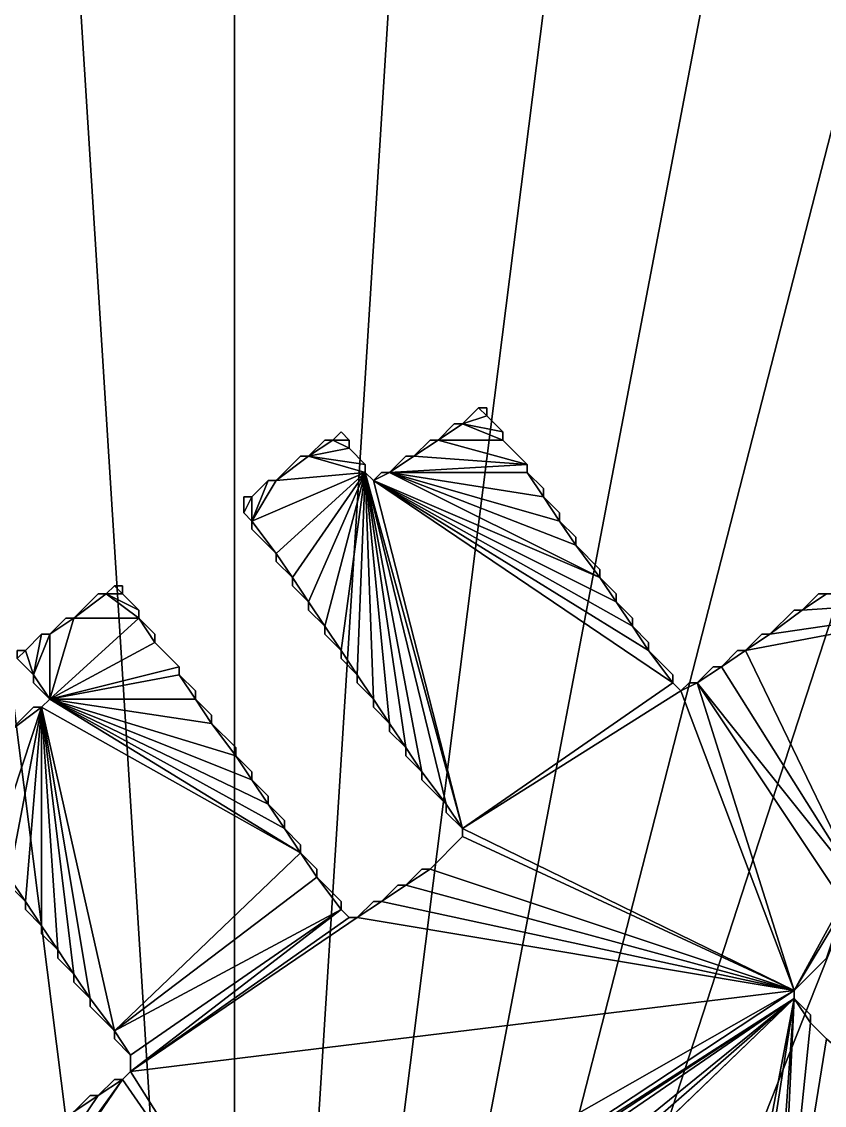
# Model space of a CAD drawing. Header units: metres. Extents: x 83 to 1014, y -33 to 839.
# Drawn here: x 171.5 to 270.7, y 541.8 to 675.7 of the extents above; entities that cross this region are included whole.
import ezdxf

# ---------------------------------------------------------------- set-up
doc = ezdxf.new("R2010")
doc.units = ezdxf.units.M

msp = doc.modelspace()

# ---------------------------------------------------------------- linework, layer by layer
for points in [[(245.52, 752.46, 250), (197.84, 375.03, 250), (270.44, 755.61, 250)], [(270.44, 755.61, 250), (197.84, 375.03, 250), (295.56, 755.61, 250)], [(295.56, 755.61, 250), (197.84, 375.03, 250), (320.48, 752.46, 250)], [(221.2, 746.21, 250), (197.84, 375.03, 250), (245.52, 752.46, 250)], [(320.48, 752.46, 250), (197.84, 375.03, 250), (344.8, 746.21, 250)], [(197.84, 736.97, 250), (197.84, 375.03, 250), (221.2, 746.21, 250)], [(344.8, 746.21, 250), (197.84, 375.03, 250), (368.16, 736.97, 250)], [(175.83, 724.87, 250), (197.84, 375.03, 250), (197.84, 736.97, 250)], [(368.16, 736.97, 250), (197.84, 375.03, 250), (390.17, 724.87, 250)], [(155.52, 710.1, 250), (197.84, 375.03, 250), (175.83, 724.87, 250)], [(390.17, 724.87, 250), (197.84, 375.03, 250), (410.48, 710.1, 250)], [(137.21, 692.91, 250), (197.84, 375.03, 250), (155.52, 710.1, 250)], [(410.48, 710.1, 250), (197.84, 375.03, 250), (428.79, 692.91, 250)], [(121.2, 673.56, 250), (197.84, 375.03, 250), (137.21, 692.91, 250)], [(428.79, 692.91, 250), (197.84, 375.03, 250), (444.8, 673.56, 250)], [(155.52, 401.9, 250), (175.83, 387.13, 250), (121.2, 673.56, 250)], [(175.83, 387.13, 250), (197.84, 375.03, 250), (121.2, 673.56, 250)], [(444.8, 673.56, 250), (197.84, 375.03, 250), (458.26, 652.35, 250)], [(458.26, 652.35, 250), (197.84, 375.03, 250), (468.96, 629.62, 250)], [(468.96, 629.62, 250), (197.84, 375.03, 250), (476.72, 605.74, 250)], [(226, 626), (228, 628), (226, 626, 200)], [(228, 628, 200), (226, 626, 200), (228, 628)], [(226, 626), (229, 627), (228, 628)], [(228, 628, 200), (229, 627, 200), (226, 626, 200)], [(228, 628), (229, 628), (228, 628, 200)], [(229, 628, 200), (228, 628, 200), (229, 628)], [(228, 628), (229, 627), (229, 628)], [(229, 628, 200), (229, 627, 200), (228, 628, 200)], [(229, 628), (229, 627), (229, 628, 200)], [(229, 627, 200), (229, 628, 200), (229, 627)], [(226, 626), (231, 625), (229, 627)], [(229, 627, 200), (231, 625, 200), (226, 626, 200)], [(229, 627), (231, 625), (229, 627, 200)], [(231, 625, 200), (229, 627, 200), (231, 625)], [(223, 624), (225, 626), (223, 624, 200)], [(225, 626, 200), (223, 624, 200), (225, 626)], [(223, 624), (226, 626), (225, 626)], [(223, 624), (231, 624), (226, 626)], [(225, 626, 200), (226, 626, 200), (223, 624, 200)], [(226, 626, 200), (231, 624, 200), (223, 624, 200)], [(225, 626), (226, 626), (225, 626, 200)], [(226, 626, 200), (225, 626, 200), (226, 626)], [(226, 626), (231, 624), (231, 625)], [(231, 625, 200), (231, 624, 200), (226, 626, 200)], [(207, 622), (209, 624), (207, 622, 200)], [(209, 624, 200), (207, 622, 200), (209, 624)], [(207, 622), (210, 624), (209, 624)], [(207, 622), (212, 623), (210, 624)], [(209, 624, 200), (210, 624, 200), (207, 622, 200)], [(210, 624, 200), (212, 623, 200), (207, 622, 200)], [(209, 624), (210, 624), (209, 624, 200)], [(210, 624, 200), (209, 624, 200), (210, 624)], [(210, 624), (211, 625), (210, 624, 200)], [(211, 625, 200), (210, 624, 200), (211, 625)], [(210, 624), (212, 624), (211, 625)], [(211, 625, 200), (212, 624, 200), (210, 624, 200)], [(210, 624), (212, 623), (212, 624)], [(212, 624, 200), (212, 623, 200), (210, 624, 200)], [(211, 625), (212, 624), (211, 625, 200)], [(212, 624, 200), (211, 625, 200), (212, 624)], [(212, 624), (212, 623), (212, 624, 200)], [(212, 623, 200), (212, 624, 200), (212, 623)], [(220, 622), (222, 624), (220, 622, 200)], [(222, 624, 200), (220, 622, 200), (222, 624)], [(220, 622), (223, 624), (222, 624)], [(220, 622), (234, 621), (223, 624)], [(222, 624, 200), (223, 624, 200), (220, 622, 200)], [(223, 624, 200), (234, 621, 200), (220, 622, 200)], [(222, 624), (223, 624), (222, 624, 200)], [(223, 624, 200), (222, 624, 200), (223, 624)], [(223, 624), (234, 621), (231, 624)], [(231, 624, 200), (234, 621, 200), (223, 624, 200)], [(231, 625), (231, 624), (231, 625, 200)], [(231, 624, 200), (231, 625, 200), (231, 624)], [(231, 624), (234, 621), (231, 624, 200)], [(234, 621), (234, 621, 200), (231, 624, 200)], [(207, 622), (214, 621), (212, 623)], [(212, 623, 200), (214, 621, 200), (207, 622, 200)], [(212, 623), (214, 621), (212, 623, 200)], [(214, 621, 200), (212, 623, 200), (214, 621)], [(203, 619), (206, 622), (203, 619, 200)], [(206, 622), (206, 622, 200), (203, 619, 200)], [(203, 619), (207, 622), (206, 622)], [(203, 619), (214, 620), (207, 622)], [(206, 622, 200), (207, 622, 200), (203, 619, 200)], [(207, 622, 200), (214, 620, 200), (203, 619, 200)], [(206, 622), (207, 622), (206, 622, 200)], [(207, 622, 200), (206, 622, 200), (207, 622)], [(207, 622), (214, 620), (214, 621)], [(214, 621, 200), (214, 620, 200), (207, 622, 200)], [(217, 620), (219, 622), (217, 620, 200)], [(219, 622, 200), (217, 620, 200), (219, 622)], [(217, 620), (220, 622), (219, 622)], [(217, 620), (234, 621), (220, 622)], [(219, 622, 200), (220, 622, 200), (217, 620, 200)], [(220, 622, 200), (234, 621, 200), (217, 620, 200)], [(219, 622), (220, 622), (219, 622, 200)], [(220, 622, 200), (219, 622, 200), (220, 622)], [(200, 614), (214, 620), (203, 619)], [(203, 610), (214, 620), (200, 614)], [(203, 619, 200), (214, 620, 200), (200, 614, 200)], [(200, 614, 200), (214, 620, 200), (203, 610, 200)], [(205, 607), (214, 620), (203, 610)], [(203, 610, 200), (214, 620, 200), (205, 607, 200)], [(207, 604), (214, 620), (205, 607)], [(205, 607, 200), (214, 620, 200), (207, 604, 200)], [(209, 601), (214, 620), (207, 604)], [(207, 604, 200), (214, 620, 200), (209, 601, 200)], [(211, 598), (214, 620), (209, 601)], [(209, 601, 200), (214, 620, 200), (211, 598, 200)], [(213, 595), (214, 620), (211, 598)], [(211, 598, 200), (214, 620, 200), (213, 595, 200)], [(215, 592), (214, 620), (213, 595)], [(213, 595, 200), (214, 620, 200), (215, 592, 200)], [(214, 621), (214, 620), (214, 621, 200)], [(214, 620, 200), (214, 621, 200), (214, 620)], [(214, 620), (215, 619), (214, 620, 200)], [(215, 619, 200), (214, 620, 200), (215, 619)], [(217, 589), (214, 620), (215, 592)], [(219, 586), (214, 620), (217, 589)], [(221, 583), (214, 620), (219, 586)], [(224, 579), (214, 620), (221, 583)], [(226, 576), (214, 620), (224, 579)], [(226, 576), (215, 619), (214, 620)], [(215, 592, 200), (214, 620, 200), (217, 589, 200)], [(217, 589, 200), (214, 620, 200), (219, 586, 200)], [(219, 586, 200), (214, 620, 200), (221, 583, 200)], [(221, 583, 200), (214, 620, 200), (224, 579, 200)], [(224, 579, 200), (214, 620, 200), (226, 576, 200)], [(214, 620, 200), (215, 619, 200), (226, 576, 200)], [(215, 619), (216, 620), (215, 619, 200)], [(216, 620, 200), (215, 619, 200), (216, 620)], [(215, 619), (217, 620), (216, 620)], [(215, 619), (243, 607), (217, 620)], [(216, 620, 200), (217, 620, 200), (215, 619, 200)], [(217, 620, 200), (243, 607, 200), (215, 619, 200)], [(216, 620), (217, 620), (216, 620, 200)], [(217, 620, 200), (216, 620, 200), (217, 620)], [(217, 620), (234, 620), (234, 621)], [(234, 621, 200), (234, 620, 200), (217, 620, 200)], [(217, 620), (236, 617), (234, 620)], [(217, 620), (238, 614), (236, 617)], [(217, 620), (240, 611), (238, 614)], [(217, 620), (243, 607), (240, 611)], [(234, 620, 200), (236, 617, 200), (217, 620, 200)], [(236, 617, 200), (238, 614, 200), (217, 620, 200)], [(238, 614, 200), (240, 611, 200), (217, 620, 200)], [(240, 611, 200), (243, 607, 200), (217, 620, 200)], [(234, 621), (234, 620), (234, 621, 200)], [(234, 620, 200), (234, 621, 200), (234, 620)], [(234, 620), (236, 618), (234, 620, 200)], [(236, 618, 200), (234, 620, 200), (236, 618)], [(234, 620), (236, 617), (236, 618)], [(236, 618, 200), (236, 617, 200), (234, 620, 200)], [(200, 617), (202, 619), (200, 617, 200)], [(202, 619, 200), (200, 617, 200), (202, 619)], [(200, 614), (202, 619), (200, 617)], [(200, 614), (203, 619), (202, 619)], [(200, 617, 200), (202, 619, 200), (200, 614, 200)], [(202, 619, 200), (203, 619, 200), (200, 614, 200)], [(202, 619), (203, 619), (202, 619, 200)], [(203, 619, 200), (202, 619, 200), (203, 619)], [(215, 619), (245, 604), (243, 607)], [(215, 619), (247, 601), (245, 604)], [(215, 619), (249, 598), (247, 601)], [(215, 619), (252, 594), (249, 598)], [(226, 576), (252, 594), (215, 619)], [(243, 607, 200), (245, 604, 200), (215, 619, 200)], [(245, 604, 200), (247, 601, 200), (215, 619, 200)], [(247, 601, 200), (249, 598, 200), (215, 619, 200)], [(249, 598, 200), (252, 594, 200), (215, 619, 200)], [(215, 619, 200), (252, 594, 200), (226, 576, 200)], [(236, 618), (236, 617), (236, 618, 200)], [(236, 617, 200), (236, 618, 200), (236, 617)], [(199, 615), (199, 617), (199, 615, 200)], [(199, 617, 200), (199, 615, 200), (199, 617)], [(199, 617), (200, 617), (199, 617, 200)], [(200, 617, 200), (199, 617, 200), (200, 617)], [(199, 615), (200, 617), (199, 617)], [(200, 614), (200, 617), (199, 615)], [(199, 617, 200), (200, 617, 200), (199, 615, 200)], [(199, 615, 200), (200, 617, 200), (200, 614, 200)], [(236, 617), (238, 615), (236, 617, 200)], [(238, 615, 200), (236, 617, 200), (238, 615)], [(236, 617), (238, 614), (238, 615)], [(238, 615, 200), (238, 614, 200), (236, 617, 200)], [(200, 614), (199, 615), (200, 614, 200)], [(199, 615, 200), (200, 614, 200), (199, 615)], [(238, 615), (238, 614), (238, 615, 200)], [(238, 614, 200), (238, 615, 200), (238, 614)], [(200, 613), (200, 614), (200, 613, 200)], [(200, 614, 200), (200, 613, 200), (200, 614)], [(203, 610), (200, 614), (200, 613)], [(200, 613, 200), (200, 614, 200), (203, 610, 200)], [(238, 614), (240, 612), (238, 614, 200)], [(240, 612, 200), (238, 614, 200), (240, 612)], [(238, 614), (240, 611), (240, 612)], [(240, 612, 200), (240, 611, 200), (238, 614, 200)], [(203, 610), (200, 613), (203, 610, 200)], [(200, 613), (200, 613, 200), (203, 610, 200)], [(240, 612), (240, 611), (240, 612, 200)], [(240, 611, 200), (240, 612, 200), (240, 611)], [(240, 611), (243, 608), (240, 611, 200)], [(243, 608), (243, 608, 200), (240, 611, 200)], [(240, 611), (243, 607), (243, 608)], [(243, 608, 200), (243, 607, 200), (240, 611, 200)], [(203, 609), (203, 610), (203, 609, 200)], [(203, 610, 200), (203, 609, 200), (203, 610)], [(205, 607), (203, 610), (203, 609)], [(203, 609, 200), (203, 610, 200), (205, 607, 200)], [(205, 607), (203, 609), (205, 607, 200)], [(203, 609, 200), (205, 607, 200), (203, 609)], [(243, 608), (243, 607), (243, 608, 200)], [(243, 607, 200), (243, 608, 200), (243, 607)], [(205, 606), (205, 607), (205, 606, 200)], [(205, 607, 200), (205, 606, 200), (205, 607)], [(207, 604), (205, 607), (205, 606)], [(205, 606, 200), (205, 607, 200), (207, 604, 200)], [(243, 607), (245, 605), (243, 607, 200)], [(245, 605, 200), (243, 607, 200), (245, 605)], [(243, 607), (245, 604), (245, 605)], [(245, 605, 200), (245, 604, 200), (243, 607, 200)], [(182, 605), (183, 606), (182, 605, 200)], [(183, 606, 200), (182, 605, 200), (183, 606)], [(182, 605), (184, 605), (183, 606)], [(183, 606, 200), (184, 605, 200), (182, 605, 200)], [(183, 606), (184, 606), (183, 606, 200)], [(184, 606, 200), (183, 606, 200), (184, 606)], [(183, 606), (184, 605), (184, 606)], [(184, 606, 200), (184, 605, 200), (183, 606, 200)], [(184, 606), (184, 605), (184, 606, 200)], [(184, 605, 200), (184, 606, 200), (184, 605)], [(476.72, 605.74, 250), (197.84, 375.03, 250), (481.42, 581.07, 250)], [(207, 604), (205, 606), (207, 604, 200)], [(205, 606, 200), (207, 604, 200), (205, 606)], [(178, 602), (181, 605), (178, 602, 200)], [(181, 605), (181, 605, 200), (178, 602, 200)], [(178, 602), (182, 605), (181, 605)], [(178, 602), (186, 602), (182, 605)], [(181, 605, 200), (182, 605, 200), (178, 602, 200)], [(182, 605, 200), (186, 602, 200), (178, 602, 200)], [(181, 605), (182, 605), (181, 605, 200)], [(182, 605, 200), (181, 605, 200), (182, 605)], [(182, 605), (186, 603), (184, 605)], [(182, 605), (186, 602), (186, 603)], [(184, 605, 200), (186, 603, 200), (182, 605, 200)], [(186, 603, 200), (186, 602, 200), (182, 605, 200)], [(184, 605), (186, 603), (184, 605, 200)], [(186, 603, 200), (184, 605, 200), (186, 603)], [(207, 603), (207, 604), (207, 603, 200)], [(207, 604, 200), (207, 603, 200), (207, 604)], [(209, 601), (207, 604), (207, 603)], [(207, 603, 200), (207, 604, 200), (209, 601, 200)], [(245, 605), (245, 604), (245, 605, 200)], [(245, 604, 200), (245, 605, 200), (245, 604)], [(245, 604), (247, 602), (245, 604, 200)], [(247, 602, 200), (245, 604, 200), (247, 602)], [(245, 604), (247, 601), (247, 602)], [(247, 602, 200), (247, 601, 200), (245, 604, 200)], [(261, 598), (298, 605), (264, 600)], [(261, 598), (275, 569), (298, 605)], [(264, 600, 200), (298, 605, 200), (261, 598, 200)], [(298, 605, 200), (275, 569, 200), (261, 598, 200)], [(264, 600), (298, 605), (268, 603)], [(268, 603, 200), (298, 605, 200), (264, 600, 200)], [(268, 603), (270, 605), (268, 603, 200)], [(270, 605, 200), (268, 603, 200), (270, 605)], [(268, 603), (271, 605), (270, 605)], [(268, 603), (298, 605), (271, 605)], [(270, 605, 200), (271, 605, 200), (268, 603, 200)], [(271, 605, 200), (298, 605, 200), (268, 603, 200)], [(270, 605), (271, 605), (270, 605, 200)], [(271, 605, 200), (270, 605, 200), (271, 605)], [(186, 603), (186, 602), (186, 603, 200)], [(186, 602, 200), (186, 603, 200), (186, 602)], [(209, 601), (207, 603), (209, 601, 200)], [(207, 603, 200), (209, 601, 200), (207, 603)], [(264, 600), (267, 603), (264, 600, 200)], [(267, 603), (267, 603, 200), (264, 600, 200)], [(264, 600), (268, 603), (267, 603)], [(267, 603, 200), (268, 603, 200), (264, 600, 200)], [(267, 603), (268, 603), (267, 603, 200)], [(268, 603, 200), (267, 603, 200), (268, 603)], [(175, 600), (177, 602), (175, 600, 200)], [(177, 602, 200), (175, 600, 200), (177, 602)], [(175, 600), (178, 602), (177, 602)], [(175, 592), (178, 602), (175, 600)], [(175, 592), (186, 602), (178, 602)], [(175, 592), (188, 599), (186, 602)], [(177, 602, 200), (178, 602, 200), (175, 600, 200)], [(175, 600, 200), (178, 602, 200), (175, 592, 200)], [(178, 602, 200), (186, 602, 200), (175, 592, 200)], [(186, 602, 200), (188, 599, 200), (175, 592, 200)], [(177, 602), (178, 602), (177, 602, 200)], [(178, 602, 200), (177, 602, 200), (178, 602)], [(186, 602), (188, 600), (186, 602, 200)], [(188, 600, 200), (186, 602, 200), (188, 600)], [(186, 602), (188, 599), (188, 600)], [(188, 600, 200), (188, 599, 200), (186, 602, 200)], [(247, 602), (247, 601), (247, 602, 200)], [(247, 601, 200), (247, 602, 200), (247, 601)], [(172, 598), (174, 600), (172, 598, 200)], [(174, 600, 200), (172, 598, 200), (174, 600)], [(173, 595), (174, 600), (172, 598)], [(172, 598, 200), (174, 600, 200), (173, 595, 200)], [(173, 595), (175, 600), (174, 600)], [(175, 592), (175, 600), (173, 595)], [(174, 600, 200), (175, 600, 200), (173, 595, 200)], [(173, 595, 200), (175, 600, 200), (175, 592, 200)], [(174, 600), (175, 600), (174, 600, 200)], [(175, 600, 200), (174, 600, 200), (175, 600)], [(188, 600), (188, 599), (188, 600, 200)], [(188, 599, 200), (188, 600, 200), (188, 599)], [(209, 600), (209, 601), (209, 600, 200)], [(209, 601, 200), (209, 600, 200), (209, 601)], [(211, 598), (209, 601), (209, 600)], [(209, 600, 200), (209, 601, 200), (211, 598, 200)], [(211, 598), (209, 600), (211, 598, 200)], [(209, 600, 200), (211, 598, 200), (209, 600)], [(247, 601), (249, 599), (247, 601, 200)], [(249, 599, 200), (247, 601, 200), (249, 599)], [(247, 601), (249, 598), (249, 599)], [(249, 599, 200), (249, 598, 200), (247, 601, 200)], [(261, 598), (263, 600), (261, 598, 200)], [(263, 600, 200), (261, 598, 200), (263, 600)], [(261, 598), (264, 600), (263, 600)], [(263, 600, 200), (264, 600, 200), (261, 598, 200)], [(263, 600), (264, 600), (263, 600, 200)], [(264, 600, 200), (263, 600, 200), (264, 600)], [(175, 592), (191, 596), (188, 599)], [(188, 599, 200), (191, 596, 200), (175, 592, 200)], [(188, 599), (191, 596), (188, 599, 200)], [(191, 596), (191, 596, 200), (188, 599, 200)], [(249, 599), (249, 598), (249, 599, 200)], [(249, 598, 200), (249, 599, 200), (249, 598)], [(171, 598), (172, 598), (171, 598, 200)], [(172, 598, 200), (171, 598, 200), (172, 598)], [(171, 597), (172, 598), (171, 598)], [(173, 595), (172, 598), (171, 597)], [(171, 598, 200), (172, 598, 200), (171, 597, 200)], [(171, 597, 200), (172, 598, 200), (173, 595, 200)], [(211, 597), (211, 598), (211, 597, 200)], [(211, 598, 200), (211, 597, 200), (211, 598)], [(213, 595), (211, 598), (211, 597)], [(211, 597, 200), (211, 598, 200), (213, 595, 200)], [(249, 598), (252, 595), (249, 598, 200)], [(252, 595), (252, 595, 200), (249, 598, 200)], [(249, 598), (252, 594), (252, 595)], [(252, 595, 200), (252, 594, 200), (249, 598, 200)], [(258, 596), (260, 598), (258, 596, 200)], [(260, 598, 200), (258, 596, 200), (260, 598)], [(258, 596), (261, 598), (260, 598)], [(258, 596), (275, 569), (261, 598)], [(260, 598, 200), (261, 598, 200), (258, 596, 200)], [(261, 598, 200), (275, 569, 200), (258, 596, 200)], [(260, 598), (261, 598), (260, 598, 200)], [(261, 598, 200), (260, 598, 200), (261, 598)], [(173, 595), (171, 597), (173, 595, 200)], [(171, 597, 200), (173, 595, 200), (171, 597)], [(175, 592), (191, 595), (191, 596)], [(191, 596, 200), (191, 595, 200), (175, 592, 200)], [(191, 596), (191, 595), (191, 596, 200)], [(191, 595, 200), (191, 596, 200), (191, 595)], [(213, 595), (211, 597), (213, 595, 200)], [(211, 597, 200), (213, 595, 200), (211, 597)], [(255, 594), (257, 596), (255, 594, 200)], [(257, 596, 200), (255, 594, 200), (257, 596)], [(255, 594), (258, 596), (257, 596)], [(255, 594), (275, 569), (258, 596)], [(257, 596, 200), (258, 596, 200), (255, 594, 200)], [(258, 596, 200), (275, 569, 200), (255, 594, 200)], [(257, 596), (258, 596), (257, 596, 200)], [(258, 596, 200), (257, 596, 200), (258, 596)], [(173, 594), (173, 595), (173, 594, 200)], [(173, 595, 200), (173, 594, 200), (173, 595)], [(175, 592), (173, 595), (173, 594)], [(173, 594, 200), (173, 595, 200), (175, 592, 200)], [(175, 592), (193, 592), (191, 595)], [(191, 595, 200), (193, 592, 200), (175, 592, 200)], [(191, 595), (193, 593), (191, 595, 200)], [(193, 593, 200), (191, 595, 200), (193, 593)], [(191, 595), (193, 592), (193, 593)], [(193, 593, 200), (193, 592, 200), (191, 595, 200)], [(213, 594), (213, 595), (213, 594, 200)], [(213, 595, 200), (213, 594, 200), (213, 595)], [(215, 592), (213, 595), (213, 594)], [(213, 594, 200), (213, 595, 200), (215, 592, 200)], [(252, 595), (252, 594), (252, 595, 200)], [(252, 594, 200), (252, 595, 200), (252, 594)], [(175, 592), (173, 594), (175, 592, 200)], [(173, 594, 200), (175, 592, 200), (173, 594)], [(215, 592), (213, 594), (215, 592, 200)], [(213, 594, 200), (215, 592, 200), (213, 594)], [(226, 576), (253, 593), (252, 594)], [(252, 594, 200), (253, 593, 200), (226, 576, 200)], [(252, 594), (253, 593), (252, 594, 200)], [(253, 593, 200), (252, 594, 200), (253, 593)], [(253, 593), (254, 594), (253, 593, 200)], [(254, 594, 200), (253, 593, 200), (254, 594)], [(253, 593), (255, 594), (254, 594)], [(253, 593), (267, 556), (255, 594)], [(254, 594, 200), (255, 594, 200), (253, 593, 200)], [(255, 594, 200), (267, 556, 200), (253, 593, 200)], [(254, 594), (255, 594), (254, 594, 200)], [(255, 594, 200), (254, 594, 200), (255, 594)], [(255, 594), (273, 567), (275, 569)], [(255, 594), (267, 556), (273, 567)], [(275, 569, 200), (273, 567, 200), (255, 594, 200)], [(273, 567, 200), (267, 556, 200), (255, 594, 200)], [(174, 591), (175, 592), (174, 591, 200)], [(175, 592, 200), (174, 591, 200), (175, 592)], [(174, 591), (206, 573), (175, 592)], [(175, 592, 200), (206, 573, 200), (174, 591, 200)], [(175, 592), (195, 589), (193, 592)], [(175, 592), (198, 585), (195, 589)], [(175, 592), (200, 582), (198, 585)], [(175, 592), (202, 579), (200, 582)], [(175, 592), (204, 576), (202, 579)], [(175, 592), (206, 573), (204, 576)], [(193, 592, 200), (195, 589, 200), (175, 592, 200)], [(195, 589, 200), (198, 585, 200), (175, 592, 200)], [(198, 585, 200), (200, 582, 200), (175, 592, 200)], [(200, 582, 200), (202, 579, 200), (175, 592, 200)], [(202, 579, 200), (204, 576, 200), (175, 592, 200)], [(204, 576, 200), (206, 573, 200), (175, 592, 200)], [(193, 593), (193, 592), (193, 593, 200)], [(193, 592, 200), (193, 593, 200), (193, 592)], [(193, 592), (195, 590), (193, 592, 200)], [(195, 590, 200), (193, 592, 200), (195, 590)], [(193, 592), (195, 589), (195, 590)], [(195, 590, 200), (195, 589, 200), (193, 592, 200)], [(215, 591), (215, 592), (215, 591, 200)], [(215, 592, 200), (215, 591, 200), (215, 592)], [(217, 589), (215, 592), (215, 591)], [(215, 591, 200), (215, 592, 200), (217, 589, 200)], [(226, 576), (267, 556), (253, 593)], [(253, 593, 200), (267, 556, 200), (226, 576, 200)], [(168, 573), (174, 591), (170, 588)], [(170, 570), (174, 591), (168, 573)], [(170, 588, 200), (174, 591, 200), (168, 573, 200)], [(168, 573, 200), (174, 591, 200), (170, 570, 200)], [(170, 588), (173, 591), (170, 588, 200)], [(173, 591), (173, 591, 200), (170, 588, 200)], [(170, 588), (174, 591), (173, 591)], [(172, 567), (174, 591), (170, 570)], [(173, 591, 200), (174, 591, 200), (170, 588, 200)], [(170, 570, 200), (174, 591, 200), (172, 567, 200)], [(174, 564), (174, 591), (172, 567)], [(172, 567, 200), (174, 591, 200), (174, 564, 200)], [(173, 591), (174, 591), (173, 591, 200)], [(174, 591, 200), (173, 591, 200), (174, 591)], [(176, 561), (174, 591), (174, 564)], [(178, 558), (174, 591), (176, 561)], [(180, 555), (174, 591), (178, 558)], [(183, 551), (174, 591), (180, 555)], [(183, 551), (206, 573), (174, 591)], [(174, 564, 200), (174, 591, 200), (176, 561, 200)], [(176, 561, 200), (174, 591, 200), (178, 558, 200)], [(178, 558, 200), (174, 591, 200), (180, 555, 200)], [(180, 555, 200), (174, 591, 200), (183, 551, 200)], [(174, 591, 200), (206, 573, 200), (183, 551, 200)], [(217, 589), (215, 591), (217, 589, 200)], [(215, 591, 200), (217, 589, 200), (215, 591)], [(195, 590), (195, 589), (195, 590, 200)], [(195, 589, 200), (195, 590, 200), (195, 589)], [(195, 589), (198, 586), (195, 589, 200)], [(198, 586), (198, 586, 200), (195, 589, 200)], [(195, 589), (198, 585), (198, 586)], [(198, 586, 200), (198, 585, 200), (195, 589, 200)], [(217, 588), (217, 589), (217, 588, 200)], [(217, 589, 200), (217, 588, 200), (217, 589)], [(219, 586), (217, 589), (217, 588)], [(217, 588, 200), (217, 589, 200), (219, 586, 200)], [(219, 586), (217, 588), (219, 586, 200)], [(217, 588, 200), (219, 586, 200), (217, 588)], [(198, 586), (198, 585), (198, 586, 200)], [(198, 585, 200), (198, 586, 200), (198, 585)], [(219, 585), (219, 586), (219, 585, 200)], [(219, 586, 200), (219, 585, 200), (219, 586)], [(221, 583), (219, 586), (219, 585)], [(219, 585, 200), (219, 586, 200), (221, 583, 200)], [(198, 585), (200, 583), (198, 585, 200)], [(200, 583, 200), (198, 585, 200), (200, 583)], [(198, 585), (200, 582), (200, 583)], [(200, 583, 200), (200, 582, 200), (198, 585, 200)], [(221, 583), (219, 585), (221, 583, 200)], [(219, 585, 200), (221, 583, 200), (219, 585)], [(200, 583), (200, 582), (200, 583, 200)], [(200, 582, 200), (200, 583, 200), (200, 582)], [(221, 582), (221, 583), (221, 582, 200)], [(221, 583, 200), (221, 582, 200), (221, 583)], [(224, 579), (221, 583), (221, 582)], [(221, 582, 200), (221, 583, 200), (224, 579, 200)], [(200, 582), (202, 580), (200, 582, 200)], [(202, 580, 200), (200, 582, 200), (202, 580)], [(200, 582), (202, 579), (202, 580)], [(202, 580, 200), (202, 579, 200), (200, 582, 200)], [(224, 579), (221, 582), (224, 579, 200)], [(221, 582), (221, 582, 200), (224, 579, 200)], [(481.42, 581.07, 250), (197.84, 375.03, 250), (483, 556, 250)], [(202, 580), (202, 579), (202, 580, 200)], [(202, 579, 200), (202, 580, 200), (202, 579)], [(202, 579), (204, 577), (202, 579, 200)], [(204, 577, 200), (202, 579, 200), (204, 577)], [(202, 579), (204, 576), (204, 577)], [(204, 577, 200), (204, 576, 200), (202, 579, 200)], [(224, 578), (224, 579), (224, 578, 200)], [(224, 579, 200), (224, 578, 200), (224, 579)], [(226, 576), (224, 579), (224, 578)], [(224, 578, 200), (224, 579, 200), (226, 576, 200)], [(226, 576), (224, 578), (226, 576, 200)], [(224, 578, 200), (226, 576, 200), (224, 578)], [(204, 577), (204, 576), (204, 577, 200)], [(204, 576, 200), (204, 577, 200), (204, 576)], [(204, 576), (206, 574), (204, 576, 200)], [(206, 574, 200), (204, 576, 200), (206, 574)], [(204, 576), (206, 573), (206, 574)], [(206, 574, 200), (206, 573, 200), (204, 576, 200)], [(226, 575), (226, 576), (226, 575, 200)], [(226, 576, 200), (226, 575, 200), (226, 576)], [(226, 575), (267, 556), (226, 576)], [(226, 576, 200), (267, 556, 200), (226, 575, 200)], [(222, 571), (226, 575), (222, 571, 200)], [(226, 575), (226, 575, 200), (222, 571, 200)], [(222, 571), (267, 556), (226, 575)], [(226, 575, 200), (267, 556, 200), (222, 571, 200)], [(206, 574), (206, 573), (206, 574, 200)], [(206, 573, 200), (206, 574, 200), (206, 573)], [(183, 551), (208, 570), (206, 573)], [(206, 573, 200), (208, 570, 200), (183, 551, 200)], [(206, 573), (208, 571), (206, 573, 200)], [(208, 571, 200), (206, 573, 200), (208, 571)], [(206, 573), (208, 570), (208, 571)], [(208, 571, 200), (208, 570, 200), (206, 573, 200)], [(208, 571), (208, 570), (208, 571, 200)], [(208, 570, 200), (208, 571, 200), (208, 570)], [(219, 569), (221, 571), (219, 569, 200)], [(221, 571, 200), (219, 569, 200), (221, 571)], [(219, 569), (222, 571), (221, 571)], [(219, 569), (267, 556), (222, 571)], [(221, 571, 200), (222, 571, 200), (219, 569, 200)], [(222, 571, 200), (267, 556, 200), (219, 569, 200)], [(221, 571), (222, 571), (221, 571, 200)], [(222, 571, 200), (221, 571, 200), (222, 571)], [(172, 567), (170, 570), (170, 569)], [(170, 569, 200), (170, 570, 200), (172, 567, 200)], [(183, 551), (211, 566), (208, 570)], [(208, 570, 200), (211, 566, 200), (183, 551, 200)], [(208, 570), (211, 567), (208, 570, 200)], [(211, 567), (211, 567, 200), (208, 570, 200)], [(208, 570), (211, 566), (211, 567)], [(211, 567, 200), (211, 566, 200), (208, 570, 200)], [(172, 567), (170, 569), (172, 567, 200)], [(170, 569, 200), (172, 567, 200), (170, 569)], [(216, 567), (218, 569), (216, 567, 200)], [(218, 569, 200), (216, 567, 200), (218, 569)], [(216, 567), (219, 569), (218, 569)], [(216, 567), (267, 556), (219, 569)], [(218, 569, 200), (219, 569, 200), (216, 567, 200)], [(219, 569, 200), (267, 556, 200), (216, 567, 200)], [(218, 569), (219, 569), (218, 569, 200)], [(219, 569, 200), (218, 569, 200), (219, 569)], [(172, 566), (172, 567), (172, 566, 200)], [(172, 567, 200), (172, 566, 200), (172, 567)], [(174, 564), (172, 567), (172, 566)], [(172, 566, 200), (172, 567, 200), (174, 564, 200)], [(211, 567), (211, 566), (211, 567, 200)], [(211, 566, 200), (211, 567, 200), (211, 566)], [(213, 565), (215, 567), (213, 565, 200)], [(215, 567, 200), (213, 565, 200), (215, 567)], [(213, 565), (216, 567), (215, 567)], [(213, 565), (267, 556), (216, 567)], [(215, 567, 200), (216, 567, 200), (213, 565, 200)], [(216, 567, 200), (267, 556, 200), (213, 565, 200)], [(215, 567), (216, 567), (215, 567, 200)], [(216, 567, 200), (215, 567, 200), (216, 567)], [(273, 567), (267, 556), (273, 566)], [(273, 566, 200), (267, 556, 200), (273, 567, 200)], [(174, 564), (172, 566), (174, 564, 200)], [(172, 566, 200), (174, 564, 200), (172, 566)], [(185, 548), (211, 566), (183, 551)], [(183, 551, 200), (211, 566, 200), (185, 548, 200)], [(185, 546), (211, 566), (185, 548)], [(185, 546), (212, 565), (211, 566)], [(185, 548, 200), (211, 566, 200), (185, 546, 200)], [(211, 566, 200), (212, 565, 200), (185, 546, 200)], [(211, 566), (212, 565), (211, 566, 200)], [(212, 565, 200), (211, 566, 200), (212, 565)], [(273, 566), (267, 556), (271, 560)], [(271, 560, 200), (267, 556, 200), (273, 566, 200)], [(174, 563), (174, 564), (174, 563, 200)], [(174, 564, 200), (174, 563, 200), (174, 564)], [(176, 561), (174, 564), (174, 563)], [(174, 563, 200), (174, 564, 200), (176, 561, 200)], [(185, 546), (213, 565), (212, 565)], [(185, 546), (267, 556), (213, 565)], [(212, 565, 200), (213, 565, 200), (185, 546, 200)], [(213, 565, 200), (267, 556, 200), (185, 546, 200)], [(212, 565), (213, 565), (212, 565, 200)], [(213, 565, 200), (212, 565, 200), (213, 565)], [(176, 561), (174, 563), (176, 561, 200)], [(174, 563, 200), (176, 561, 200), (174, 563)], [(176, 560), (176, 561), (176, 560, 200)], [(176, 561, 200), (176, 560, 200), (176, 561)], [(178, 558), (176, 561), (176, 560)], [(176, 560, 200), (176, 561, 200), (178, 558, 200)], [(178, 558), (176, 560), (178, 558, 200)], [(176, 560, 200), (178, 558, 200), (176, 560)], [(271, 560), (267, 556), (271, 560, 200)], [(267, 556), (267, 556, 200), (271, 560, 200)], [(178, 557), (178, 558), (178, 557, 200)], [(178, 558, 200), (178, 557, 200), (178, 558)], [(180, 555), (178, 558), (178, 557)], [(178, 557, 200), (178, 558, 200), (180, 555, 200)], [(180, 555), (178, 557), (180, 555, 200)], [(178, 557, 200), (180, 555, 200), (178, 557)], [(202, 519), (267, 556), (185, 546)], [(185, 546, 200), (267, 556, 200), (202, 519, 200)], [(483, 556, 250), (197.84, 375.03, 250), (481.42, 530.93, 250)], [(214, 521), (267, 556), (202, 519)], [(202, 519, 200), (267, 556, 200), (214, 521, 200)], [(214, 521), (267, 555), (267, 556)], [(267, 556, 200), (267, 555, 200), (214, 521, 200)], [(267, 556), (267, 555), (267, 556, 200)], [(267, 555, 200), (267, 556, 200), (267, 555)], [(180, 554), (180, 555), (180, 554, 200)], [(180, 555, 200), (180, 554, 200), (180, 555)], [(183, 551), (180, 555), (180, 554)], [(180, 554, 200), (180, 555, 200), (183, 551, 200)], [(267, 555), (212, 502), (258, 508)], [(267, 555), (213, 503), (212, 502)], [(258, 508, 200), (212, 502, 200), (267, 555, 200)], [(212, 502, 200), (213, 503, 200), (267, 555, 200)], [(213, 503), (267, 555), (220, 514)], [(220, 514, 200), (267, 555, 200), (213, 503, 200)], [(215, 521), (267, 555), (214, 521)], [(214, 521, 200), (267, 555, 200), (215, 521, 200)], [(216, 520), (267, 555), (215, 521)], [(215, 521, 200), (267, 555, 200), (216, 520, 200)], [(219, 516), (267, 555), (216, 520)], [(216, 520, 200), (267, 555, 200), (219, 516, 200)], [(220, 514), (267, 555), (219, 516)], [(219, 516, 200), (267, 555, 200), (220, 514, 200)], [(267, 555), (258, 508), (260, 510)], [(260, 510, 200), (258, 508, 200), (267, 555, 200)], [(267, 555), (260, 510), (264, 513)], [(264, 513, 200), (260, 510, 200), (267, 555, 200)], [(267, 555), (264, 513), (265, 513)], [(265, 513, 200), (264, 513, 200), (267, 555, 200)], [(267, 555), (265, 513), (269, 552)], [(269, 552, 200), (265, 513, 200), (267, 555, 200)], [(267, 555), (269, 553), (267, 555, 200)], [(269, 553, 200), (267, 555, 200), (269, 553)], [(267, 555), (269, 552), (269, 553)], [(269, 553, 200), (269, 552, 200), (267, 555, 200)], [(183, 551), (180, 554), (183, 551, 200)], [(180, 554), (180, 554, 200), (183, 551, 200)], [(269, 553), (269, 552), (269, 553, 200)], [(269, 552, 200), (269, 553, 200), (269, 552)], [(269, 552), (265, 513), (271, 550)], [(271, 550, 200), (265, 513, 200), (269, 552, 200)], [(269, 552), (271, 550), (269, 552, 200)], [(271, 550, 200), (269, 552, 200), (271, 550)], [(183, 550), (183, 551), (183, 550, 200)], [(183, 551, 200), (183, 550, 200), (183, 551)], [(185, 548), (183, 551), (183, 550)], [(183, 550, 200), (183, 551, 200), (185, 548, 200)], [(185, 548), (183, 550), (185, 548, 200)], [(183, 550, 200), (185, 548, 200), (183, 550)], [(271, 550), (265, 513), (301, 524)], [(301, 524, 200), (265, 513, 200), (271, 550, 200)], [(185, 546), (185, 548), (185, 546, 200)], [(185, 548, 200), (185, 546, 200), (185, 548)], [(158, 509), (184, 545), (181, 543)], [(158, 507), (184, 545), (158, 509)], [(202, 519), (184, 545), (158, 507)], [(181, 543, 200), (184, 545, 200), (158, 509, 200)], [(158, 509, 200), (184, 545, 200), (158, 507, 200)], [(158, 507, 200), (184, 545, 200), (202, 519, 200)], [(181, 543), (183, 545), (181, 543, 200)], [(183, 545, 200), (181, 543, 200), (183, 545)], [(181, 543), (184, 545), (183, 545)], [(183, 545, 200), (184, 545, 200), (181, 543, 200)], [(183, 545), (184, 545), (183, 545, 200)], [(184, 545, 200), (183, 545, 200), (184, 545)], [(184, 545), (185, 546), (184, 545, 200)], [(185, 546, 200), (184, 545, 200), (185, 546)], [(202, 519), (185, 546), (184, 545)], [(184, 545, 200), (185, 546, 200), (202, 519, 200)], [(158, 509), (181, 543), (178, 541)], [(178, 541, 200), (181, 543, 200), (158, 509, 200)], [(178, 541), (180, 543), (178, 541, 200)], [(180, 543, 200), (178, 541, 200), (180, 543)], [(178, 541), (181, 543), (180, 543)], [(180, 543, 200), (181, 543, 200), (178, 541, 200)], [(180, 543), (181, 543), (180, 543, 200)], [(181, 543, 200), (180, 543, 200), (181, 543)]]:
    msp.add_3dface(points)

doc.saveas('drawing.dxf')
